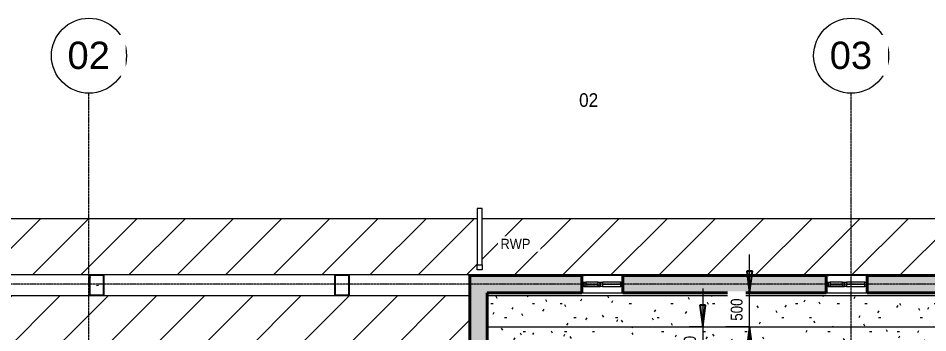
# Model space of a CAD drawing. Header units: millimetres. Extents: x 2814 to 112404, y -27229 to 26301.
# Drawn here: x 31608 to 44952, y 183 to 4796 of the extents above; entities that cross this region are included whole.
import ezdxf

# ---------------------------------------------------------------- set-up
doc = ezdxf.new("R2010")
doc.units = ezdxf.units.MM
doc.linetypes.add('Dash', pattern=[6.35, 3.175, -3.175])
doc.linetypes.add('Grid Line', pattern=[22.225, 12.7, -3.175, 3.175, -3.175])
for name, color, linetype, lineweight in [('A-ANNO-DIMS', 211, 'Continuous', 5), ('A-ANNO-DIMS-100', 211, 'Continuous', 5), ('A-CLNG', 13, 'Continuous', 9), ('A-CLNG-PATT', 13, 'Continuous', 9), ('A-GENM', 13, 'Continuous', 9), ('A-GLAZ', 151, 'Continuous', 5), ('A-GLAZ-HDLN', 1, 'Dash', 9), ('A-WALL-PATT', 111, 'Continuous', 9), ('G-ANNO-TEXT', 231, 'Continuous', 5), ('I-WALL', 2, 'Continuous', 9), ('S-COLS', 52, 'Continuous', 5), ('S-GRID', 1, 'Continuous', 5), ('S-GRID-IDEN', 1, 'Continuous', 5)]:
    doc.layers.add(name, color=color, linetype=linetype, lineweight=lineweight)
doc.styles.add('Arial_2', font='arial.ttf', dxfattribs={"height": 400})
doc.styles.add('Arial_3', font='arial.ttf', dxfattribs={"width": 0.9, "height": 150})
doc.styles.add('Arial_7', font='arial.ttf', dxfattribs={"width": 0.9, "height": 200})
doc.styles.add('Arial_8', font='arial.ttf', dxfattribs={"width": 0.8, "height": 175})
doc.dimstyles.new('SVA_Arc_Length-1_8mm_BLUE_Arrow', dxfattribs={"dimscale": 304.8, "dimtxt": 178.545395, "dimasz": 1.041667, "dimexe": 0.656168, "dimexo": 0.0625, "dimgap": 0.164042, "dimtad": 1, "dimdec": 0, "dimrnd": 5, "dimzin": 0, "dimdsep": 46, "dimtxsty": 'Arial_8', "dimsah": 1, "dimcen": 0.09, "dimdle": 0.459318, "dimazin": 0, "dimtfac": 1, "dimtdec": 4, "dimtix": 1, "dimtmove": 0, "dimatfit": 3, "dimfxl": 1.148294, "dimfxlon": 1, "dimtvp": 1, "dimtfill": 1, "dimtolj": 1, "dimtzin": 0, "dimarcsym": 2})

# ---------------------------------------------------------------- blocks, each defined once
blk = doc.blocks.new('W-02 900x1660 - 600-1480514-CEILING - GROUND STOREY PLAN')
at = {"layer": 'A-GLAZ'}
for p, q in [((775, 33), (805, 33)), ((775, -27), (775, 33)), ((805, 33), (805, -27)), ((1075, 33), (805, 33)), ((805, 6), (1075, 6)), ((805, 0), (805, 6)), ((1075, 0), (805, 0)), ((1075, 33), (1105, 33)), ((1075, -27), (1075, 33)), ((1075, 6), (1075, 0)), ((1105, 33), (1105, -27)), ((1345, 33), (1105, 33)), ((1105, -30), (1105, 30)), ((1105, 30), (1135, 30)), ((1135, 30), (1135, -30)), ((1315, 30), (1135, 30)), ((1135, 0), (1135, 6)), ((1135, 6), (1315, 6)), ((1315, 0), (1135, 0)), ((1315, -30), (1315, 30)), ((1315, 30), (1345, 30)), ((1315, 6), (1315, 0)), ((1345, 33), (1375, 33)), ((1345, -27), (1345, 33)), ((1345, 30), (1345, -30)), ((1375, 33), (1375, -27)), ((805, -27), (775, -27)), ((805, -27), (1075, -27)), ((1105, -27), (1075, -27)), ((1135, -30), (1105, -30)), ((1135, -30), (1315, -30)), ((1345, -30), (1315, -30)), ((1375, -27), (1345, -27))]:
    blk.add_line(p, q, dxfattribs=at)
at = {"layer": 'A-GLAZ-HDLN'}
for p, q in [((1135, 30), (1345, 30)), ((1105, -127), (1345, -127)), ((1345, -127), (1330, -127))]:
    blk.add_line(p, q, dxfattribs=at)
blk = doc.blocks.new('M_Concrete-Rectangular-Column - 200 x 300m-1429465-CEILING - GROUND STOREY PLAN')
at = {"layer": 'S-COLS'}
h = blk.add_hatch(dxfattribs=at)
h.set_pattern_fill('FP_7', color=256, style=0, pattern_type=2)
h.set_pattern_definition([(230, (-24125.56, 881.3), (-728.737, 63.756), [76.2, -838.2]), (175, (-24125.56, 881.3), (140.972, -764.228), [60.96, -670.56]), (280.451, (-24186.3, 886.64), (-587.77, -700.467), [64.76, -712.36]), (226.184, (-24125.6, 678.1), (-1084.316, 168.17), [114.3, -1257.3]), (276.636, (-24215.9, 692.1), (-949.61, -989.71), [97.14, -1068.54]), (171.184, (-24125.6, 678.1), (-949.62, -989.7), [91.44, -1005.84]), (201, (-24227.16, 728.9), (-606.458, 409.06), [76.2, -838.2]), (146, (-24227.16, 728.9), (-247.208, -736.753), [60.96, -670.56]), (251.451, (-24277.7, 763), (-853.668, -327.685), [64.76, -712.36]), (217.5, (-24125.56, 881.33), (-12.3547, -338.22), [33.528, -628.904, 33.528, -647.192, -673.1]), (217.5, (-24125.56, 881.33), (-12.3547, -338.22), [-1343.152, 33.528, -639.572]), (187.5, (-24125.56, 881.33), (-267.279, -400.722), [33.528, -354.584, 33.528, -870.204]), (187.5, (-24125.56, 881.33), (-267.279, -400.722), [-421.64, -613.664, 33.528, -223.012]), (147.5, (-23899, 881.33), (-542.3633, 22.9153), [33.528, -220.472, 33.528, -1810.512]), (147.5, (-23899, 881.33), (-542.3633, 22.9153), [-287.528, -758.952, 33.528, -1018.032]), (137.5, (-23797.4, 881.33), (-592.517, -101.707), [33.528, -296.672, 33.528, -492.76, -746.76]), (137.5, (-23797.4, 881.33), (-592.517, -101.707), [-856.488, 33.528, -713.232])])
h.paths.add_polyline_path([(100, 150), (-100, 150), (-100, -150), (100, -150)])
at = {"layer": 'S-COLS', "lineweight": 25}
for p, q in [((-100, 150), (100, 150)), ((-100, -150), (-100, 150)), ((100, 150), (100, -150)), ((100, -150), (-100, -150))]:
    blk.add_line(p, q, dxfattribs=at)
blk = doc.blocks.new('M_Concrete-Rectangular-Column - 200 x 300m-V2-CEILING - GROUND STOREY PLAN')
at = {"layer": 'S-COLS'}
h = blk.add_hatch(dxfattribs=at)
h.set_pattern_fill('FP_8', color=256, style=0, pattern_type=2)
h.set_pattern_definition([(230, (-27725.56, 881.3), (-728.737, 63.756), [76.2, -838.2]), (175, (-27725.56, 881.3), (140.972, -764.228), [60.96, -670.56]), (280.451, (-27786.3, 886.64), (-587.77, -700.467), [64.76, -712.36]), (226.184, (-27725.6, 678.1), (-1084.316, 168.17), [114.3, -1257.3]), (276.636, (-27815.9, 692.1), (-949.61, -989.71), [97.14, -1068.54]), (171.184, (-27725.6, 678.1), (-949.62, -989.7), [91.44, -1005.84]), (201, (-27827.16, 728.9), (-606.458, 409.06), [76.2, -838.2]), (146, (-27827.16, 728.9), (-247.208, -736.753), [60.96, -670.56]), (251.451, (-27877.7, 763), (-853.668, -327.685), [64.76, -712.36]), (217.5, (-27725.56, 881.33), (-12.3547, -338.22), [33.528, -628.904, 33.528, -647.192, -673.1]), (217.5, (-27725.56, 881.33), (-12.3547, -338.22), [-1343.152, 33.528, -639.572]), (187.5, (-27725.56, 881.33), (-267.279, -400.722), [33.528, -354.584, 33.528, -870.204]), (187.5, (-27725.56, 881.33), (-267.279, -400.722), [-421.64, -613.664, 33.528, -223.012]), (147.5, (-27499, 881.33), (-542.3633, 22.9153), [33.528, -220.472, 33.528, -1810.512]), (147.5, (-27499, 881.33), (-542.3633, 22.9153), [-287.528, -758.952, 33.528, -1018.032]), (137.5, (-27397.4, 881.33), (-592.517, -101.707), [33.528, -296.672, 33.528, -492.76, -746.76]), (137.5, (-27397.4, 881.33), (-592.517, -101.707), [-856.488, 33.528, -713.232])])
h.paths.add_polyline_path([(-100, 150), (-100, -150), (100, -150), (100, 150)])
at = {"layer": 'S-COLS', "lineweight": 25}
for p, q in [((-100, 150), (100, 150)), ((-100, -150), (-100, 150)), ((100, 150), (100, -150)), ((100, -150), (-100, -150))]:
    blk.add_line(p, q, dxfattribs=at)
blk = doc.blocks.new('Downpipe - Downpipe-1373825-CEILING - GROUND STOREY PLAN')
at = {"layer": 'A-GENM', "lineweight": 5}
for p, q in [((0, 900), (-75, 900)), ((-75, 900), (-75, 75)), ((0, 75), (0, 900)), ((-75, 0), (-75, 75)), ((-75, 75), (0, 75)), ((0, 0), (-75, 0)), ((0, 75), (0, 0))]:
    blk.add_line(p, q, dxfattribs=at)
blk = doc.blocks.new('Ceilings 4 - Ceilings 2-1439980-CEILING - GROUND STOREY PLAN')
at = {"layer": 'A-CLNG-PATT'}
h = blk.add_hatch(dxfattribs=at)
h.set_pattern_fill('FP_23', color=252, style=0, pattern_type=2)
h.set_pattern_definition([(0, (0, 0), (812.8, 203.2), [33.528, -576.072, 33.528, -576.072, -3251.2]), (0, (0, 0), (812.8, 203.2), [-1219.2, 33.528, -1185.672, 33.528, -576.072, -1422.4]), (0, (0, 0), (812.8, 203.2), [-3048, 33.528, -372.872, 33.528, -982.472]), (120, (304.8, 101.6), (-582.3764, 602.3054), [33.528, -576.072, 33.528, -576.072, -3251.2]), (120, (304.8, 101.6), (-582.3764, 602.3054), [-1219.2, 33.528, -1185.672, 33.528, -576.072, -1422.4]), (120, (304.8, 101.6), (-582.3764, 602.3054), [-3048, 33.528, -372.872, 33.528, -982.472]), (240, (406.4, 508), (-230.4236, -805.5054), [33.528, -576.072, 33.528, -576.072, -3251.2]), (240, (406.4, 508), (-230.4236, -805.5054), [-1219.2, 33.528, -1185.672, 33.528, -576.072, -1422.4]), (240, (406.4, 508), (-230.4236, -805.5054), [-3048, 33.528, -372.872, 33.528, -982.472])])
h.paths.add_polyline_path([(-14486, -329), (-14474, -329), (-14474, 271), (-21999, 271), (-21999, -329), (-14661, -329), (-14661, -325), (-14486, -325)])
at = {"layer": 'A-CLNG'}
for p, q in [((-21999, 271), (-14474, 271)), ((-14661, -329), (-21274, -329)), ((-14486, -329), (-14474, -329))]:
    blk.add_line(p, q, dxfattribs=at)
blk = doc.blocks.new('Grid - M_Grid Head - Circle-13408-CEILING - GROUND STOREY PLAN')
at = {"layer": 'S-GRID-IDEN'}
blk.add_circle((0, 0), 5.5, dxfattribs=at)
blk = doc.blocks.new('DIMBLOCK30-CEILING - GROUND STOREY PLAN')
at = {"layer": 'A-ANNO-DIMS-100', "lineweight": 25}
for points in [[(42337, 769), (42379, 1087), (42295, 1087)], [(42337, 271), (42295, -46), (42379, -46)]]:
    blk.add_hatch(color=256, dxfattribs=at).paths.add_polyline_path(points)
at = {"layer": 'A-ANNO-DIMS-100'}
for p, q in [((42337, -289), (42337, 1330)), ((42337, 769), (41987, 769)), ((42337, 769), (42537, 769)), ((42337, 271), (41987, 271)), ((42337, 271), (42537, 271))]:
    blk.add_line(p, q, dxfattribs=at)
at = {"layer": 'A-ANNO-DIMS-100', "lineweight": 25}
for p, q in [((42379, 1087), (42295, 1087)), ((42295, 1087), (42337, 769)), ((42337, 769), (42379, 1087)), ((42337, 271), (42295, -46)), ((42379, -46), (42337, 271)), ((42295, -46), (42379, -46))]:
    blk.add_line(p, q, dxfattribs=at)
at = {"layer": 'A-ANNO-DIMS-100', "color": 0, "insert": (42060, 360), "char_height": 175, "width": 385.66, "attachment_point": 1, "rotation": 90, "line_spacing_factor": 0.941778, "style": 'Arial_8', "bg_fill": 3, "box_fill_scale": 1.25, "bg_fill_color": 256, "bg_fill_true_color": 13158600, "bg_fill_transparency": 0}
blk.add_mtext('500', dxfattribs=at)
blk = doc.blocks.new('DIMBLOCK31-CEILING - GROUND STOREY PLAN')
at = {"layer": 'A-ANNO-DIMS-100', "lineweight": 25}
for points in [[(41651, 271), (41693, 589), (41609, 589)], [(41651, -329), (41609, -646), (41693, -646)]]:
    blk.add_hatch(color=256, dxfattribs=at).paths.add_polyline_path(points)
at = {"layer": 'A-ANNO-DIMS-100'}
for p, q in [((41651, 832), (41651, -889)), ((41651, 271), (41451, 271)), ((41651, 271), (42001, 271)), ((41651, -329), (41451, -329)), ((41651, -329), (42001, -329))]:
    blk.add_line(p, q, dxfattribs=at)
at = {"layer": 'A-ANNO-DIMS-100', "lineweight": 25}
for p, q in [((41693, 589), (41609, 589)), ((41609, 589), (41651, 271)), ((41651, 271), (41693, 589)), ((41651, -329), (41609, -646)), ((41693, -646), (41651, -329)), ((41609, -646), (41693, -646))]:
    blk.add_line(p, q, dxfattribs=at)
at = {"layer": 'A-ANNO-DIMS-100', "color": 0, "insert": (41374, -189), "char_height": 175, "width": 385.66, "attachment_point": 1, "rotation": 90, "line_spacing_factor": 0.941778, "style": 'Arial_8', "bg_fill": 3, "box_fill_scale": 1.25, "bg_fill_color": 256, "bg_fill_true_color": 13158600, "bg_fill_transparency": 0}
blk.add_mtext('600', dxfattribs=at)

msp = doc.modelspace()

# ---------------------------------------------------------------- hatches: boundary and pattern name
at = {"layer": 'A-CLNG-PATT'}
h = msp.add_hatch(dxfattribs=at)
h.set_pattern_fill('FP_3', color=256, style=0, pattern_type=2)
h.set_pattern_definition([(45, (60486, 0), (-353.5534, 353.5534), [])])
h.paths.add_polyline_path([(44790.4, -23033.8), (44790.4, -11058.7), (47939.9, -11058.7), (47939.9, -10259.8), (48014.9, -10259.8), (48014.9, -11058.7), (58739.9, -11058.7), (58739.9, -10285.7), (58814.9, -10285.7), (58814.9, -11058.7), (60960.4, -11058.7), (60960.4, -6077.3), (60112.4, -6077.3), (60112.4, -10210.7), (43962.4, -10210.7), (43962.4, -13525.7), (44214.4, -13525.7), (44214.4, -13825.7), (43962.4, -13825.7), (43962.4, -18319.7), (44214.4, -18319.7), (44214.4, -18619.7), (43962.4, -18619.7), (43962.4, -22210.7), (30225.4, -22210.7), (30225.4, 1031.3), (58747.4, 1031.3), (58747.4, 1859.3), (48014.9, 1859.3), (48014.9, 1090.1), (47939.9, 1090.1), (47939.9, 1859.3), (38414.9, 1859.3), (38414.9, 1105.1), (38339.9, 1105.1), (38339.9, 1859.3), (29377.4, 1859.3), (29377.4, -1265.5), (30175.4, -1265.5), (30175.4, -1340.5), (29377.4, -1340.5), (29377.4, -7635.5), (30175.4, -7635.5), (30175.4, -7710.5), (29377.4, -7710.5), (29377.4, -7729.7), (30205.4, -7729.7), (30205.4, -7802.7), (29377.4, -7802.7), (29377.4, -20829.5), (30175.4, -20829.5), (30175.4, -20904.5), (29377.4, -20904.5), (29377.4, -23033.8), (33312.4, -23033.8), (33312.4, -22259.8), (33387.4, -22259.8), (33387.4, -23033.8), (43123.9, -23033.8), (43123.9, -22259.8), (43198.9, -22259.8), (43198.9, -23033.8)])
h.paths.add_polyline_path([(32511.4, -21910.7), (32511.4, -18625.7), (32259.4, -18625.7), (32259.4, -18325.7), (32511.4, -18325.7), (32511.4, -13825.7), (32239.4, -13825.7), (32239.4, -13525.7), (32511.4, -13525.7), (32511.4, -11425.7), (32259.4, -11425.7), (32259.4, -11125.7), (32511.4, -11125.7), (32511.4, -7825.7), (30525.4, -7825.7), (30525.4, -21910.7), (32220.9, -21910.7)])
h.paths.add_polyline_path([(53293.6, -9910.7), (59812.4, -9910.7), (59812.4, -7802.7), (43962.4, -7802.7), (43962.4, -9910.7), (51677.4, -9910.7)])
h.paths.add_polyline_path([(60189.7, -5943.3), (60960.4, -5943.3), (60960.4, -5938.8), (60950.9, -5937.9), (60949.7, -5937.9), (60946.4, -5939.8), (60936.8, -5939.8), (60940.3, -5929.2), (60950.9, -5924.8), (60960.4, -5924.8), (60960.4, 1859.3), (58822.4, 1859.3), (58822.4, 1031.3), (60112.4, 1031.3), (60112.4, -5943.3), (60142.2, -5943.3)])
h.paths.add_polyline_path([(38192.7, -1184.7), (38233.4, -1184.7), (38233.4, 731.3), (30525.4, 731.3), (30525.4, -1184.7), (36435.4, -1184.7)])
h = msp.add_hatch(dxfattribs=at)
h.set_pattern_fill('FP_22', color=256, style=0, pattern_type=2)
h.set_pattern_definition([(0, (60485.99, 0), (812.8, 203.2), [33.528, -576.072, 33.528, -576.072, -3251.2]), (0, (60485.99, 0), (812.8, 203.2), [-1219.2, 33.528, -1185.672, 33.528, -576.072, -1422.4]), (0, (60485.99, 0), (812.8, 203.2), [-3048, 33.528, -372.872, 33.528, -982.472]), (120, (60790.79, 101.6), (-582.3764, 602.3054), [33.528, -576.072, 33.528, -576.072, -3251.2]), (120, (60790.79, 101.6), (-582.3764, 602.3054), [-1219.2, 33.528, -1185.672, 33.528, -576.072, -1422.4]), (120, (60790.79, 101.6), (-582.3764, 602.3054), [-3048, 33.528, -372.872, 33.528, -982.472]), (240, (60892.39, 508), (-230.4236, -805.5054), [33.528, -576.072, 33.528, -576.072, -3251.2]), (240, (60892.39, 508), (-230.4236, -805.5054), [-1219.2, 33.528, -1185.672, 33.528, -576.072, -1422.4]), (240, (60892.39, 508), (-230.4236, -805.5054), [-3048, 33.528, -372.872, 33.528, -982.472])])
h.paths.add_polyline_path([(50264.2, 271.3), (50265.4, 271.3), (50265.4, 731.3), (46122.4, 731.3), (46122.4, 271.3), (50132.7, 271.3)])
h.paths.add_polyline_path([(54317.9, 271.3), (54317.5, 731.3), (50519.4, 731.3), (50519.4, 271.3), (54317.5, 271.3)])
h.paths.add_polyline_path([(38487.4, 271.3), (46012.4, 271.3), (46012.4, 731.3), (38487.4, 731.3)])
at = {"layer": 'A-WALL-PATT'}
h = msp.add_hatch(color=9, dxfattribs=at)
h.paths.add_polyline_path([(50265.4, 769.3), (50265.4, 1023.3), (47677.4, 1023.3), (47677.4, 769.3), (50132.7, 769.3)])
h.paths.add_polyline_path([(46971.8, 769.3), (47077.4, 769.3), (47077.4, 1023.3), (44059.9, 1023.3), (44059.9, 769.3), (46122.4, 769.3)])
h.paths.add_polyline_path([(43459.9, 769.3), (43459.9, 1023.3), (40477.4, 1023.3), (40477.4, 769.3), (42757.2, 769.3)])
h.paths.add_polyline_path([(39877.4, 769.3), (39877.4, 1023.3), (38233.4, 1023.3), (38233.4, 769.3), (39596.3, 769.3)])
msp.add_hatch(color=9, dxfattribs=at).paths.add_polyline_path([(38233.4, -3024.7), (38487.4, -3024.7), (38487.4, 769.3), (38233.4, 769.3), (38233.4, -2378.6)])

# ---------------------------------------------------------------- linework, layer by layer
at = {"layer": 'A-CLNG'}
for p, q in [((29377.4, 1859.3), (38339.9, 1859.3)), ((38414.9, 1859.3), (47939.9, 1859.3))]:
    msp.add_line(p, q, dxfattribs=at)
at = {"layer": 'I-WALL'}
for p, q in [((32660.4, 1031.3), (30225.4, 1031.3)), ((36260.4, 1031.3), (32860.4, 1031.3)), ((50519.4, 1031.3), (36460.4, 1031.3)), ((30525.4, 731.3), (32660.4, 731.3)), ((32860.4, 731.3), (36260.4, 731.3)), ((36460.4, 731.3), (38233.4, 731.3)), ((38487.4, 731.3), (46012.4, 731.3))]:
    msp.add_line(p, q, dxfattribs=at)
at = {"layer": 'I-WALL', "color": 8, "lineweight": 40}
for p, q in [((38233.4, 1023.3), (39877.4, 1023.3)), ((38233.4, -1184.7), (38233.4, 1023.3)), ((39877.4, 1023.3), (39877.4, 769.3)), ((40477.4, 1023.3), (43459.9, 1023.3)), ((40477.4, 769.3), (40477.4, 1023.3)), ((43459.9, 1023.3), (43459.9, 769.3)), ((44059.9, 1023.3), (47077.4, 1023.3)), ((44059.9, 769.3), (44059.9, 1023.3)), ((39877.4, 769.3), (38487.4, 769.3)), ((38487.4, 769.3), (38487.4, -3024.7)), ((43459.9, 769.3), (40477.4, 769.3)), ((47077.4, 769.3), (44059.9, 769.3))]:
    msp.add_line(p, q, dxfattribs=at)
at = {"layer": 'I-WALL', "color": 55}
for p, q in [((40477.4, 1023.3), (39877.4, 1023.3)), ((44059.9, 1023.3), (43459.9, 1023.3)), ((39877.4, 769.3), (40477.4, 769.3)), ((43459.9, 769.3), (44059.9, 769.3))]:
    msp.add_line(p, q, dxfattribs=at)
at = {"layer": 'S-GRID', "linetype": 'Grid Line'}
for p, q in [((32646.4, -26129), (32646.4, 3695.8)), ((43827.4, -26129), (43827.4, 3695.8)), ((64280.5, 896.3), (25513, 896.3))]:
    msp.add_line(p, q, dxfattribs=at)

# ---------------------------------------------------------------- block references
at = {"layer": 'A-CLNG'}
msp.add_blockref('Ceilings 4 - Ceilings 2-1439980-CEILING - GROUND STOREY PLAN', (60486, 0), dxfattribs=at)
at = {"layer": 'A-GENM', "lineweight": 5}
msp.add_blockref('Downpipe - Downpipe-1373825-CEILING - GROUND STOREY PLAN', (38414.9, 1105.1), dxfattribs=at)
at = {"layer": 'A-GLAZ', "rotation": 180}
for p in [(41252.4, 896.3), (44834.9, 896.3)]:
    msp.add_blockref('W-02 900x1660 - 600-1480514-CEILING - GROUND STOREY PLAN', p, dxfattribs=at)
at = {"layer": 'S-COLS', "rotation": 180}
for name, p in [('M_Concrete-Rectangular-Column - 200 x 300m-V2-CEILING - GROUND STOREY PLAN', (32760.4, 881.3)), ('M_Concrete-Rectangular-Column - 200 x 300m-1429465-CEILING - GROUND STOREY PLAN', (36360.4, 881.3))]:
    msp.add_blockref(name, p, dxfattribs=at)
at = {"layer": 'S-GRID-IDEN', "xscale": 99.99999999999993, "yscale": 99.99999999999993, "zscale": 99.99999999999993}
for p in [(32646.4, 4245.8), (43827.4, 4245.8)]:
    msp.add_blockref('Grid - M_Grid Head - Circle-13408-CEILING - GROUND STOREY PLAN', p, dxfattribs=at)

# ---------------------------------------------------------------- texts
at = {"layer": 'G-ANNO-TEXT', "color": 7, "insert": (39836.4, 3695.5), "char_height": 200, "width": 346.329, "attachment_point": 1, "style": 'Arial_7', "bg_fill": 3, "box_fill_scale": 1.25, "bg_fill_color": 256, "bg_fill_true_color": 13158600, "bg_fill_transparency": 0}
msp.add_mtext('02', dxfattribs=at)

# ---------------------------------------------------------------- next in the draw order: texts
at = {"layer": 'G-ANNO-TEXT', "color": 7, "insert": (38682.8, 1562.1), "char_height": 150, "width": 548.354, "attachment_point": 1, "style": 'Arial_3', "bg_fill": 3, "box_fill_scale": 1.25, "bg_fill_color": 256, "bg_fill_true_color": 13158600, "bg_fill_transparency": 0}
msp.add_mtext('RWP', dxfattribs=at)
at = {"layer": 'S-GRID-IDEN', "char_height": 400, "width": 753.586, "attachment_point": 1, "style": 'Arial_2', "bg_fill": 3, "box_fill_scale": 1.25, "bg_fill_color": 256, "bg_fill_true_color": 13158600, "bg_fill_transparency": 0}
for s, insert in [('02', (32331.8, 4451.4)), ('03', (43512.8, 4451.4))]:
    msp.add_mtext(s, dxfattribs=dict(at, insert=insert))

# ---------------------------------------------------------------- next in the draw order: dimensions: what is measured, and where the dimension line sits
at = {"layer": 'A-ANNO-DIMS'}
dim = msp.add_linear_dim(base=(42336.8, 769.3), p1=(41986.8, 271.3), p2=(41986.8, 769.3), angle=90, dimstyle='SVA_Arc_Length-1_8mm_BLUE_Arrow', override={"dimpost": '<>', "dimfxl": 498}, dxfattribs=at)
dim.commit()
dim.dimension.update_dxf_attribs({"geometry": 'DIMBLOCK30-CEILING - GROUND STOREY PLAN', "text_midpoint": (42197.4, 520.3)})

# ---------------------------------------------------------------- next in the draw order: dimensions: what is measured, and where the dimension line sits
dim = msp.add_linear_dim(base=(41651.2, -328.7), p1=(42001.2, 271.3), p2=(42001.2, -328.7), angle=90, dimstyle='SVA_Arc_Length-1_8mm_BLUE_Arrow', override={"dimpost": '<>', "dimfxl": 600}, dxfattribs=at)
dim.commit()
dim.dimension.update_dxf_attribs({"geometry": 'DIMBLOCK31-CEILING - GROUND STOREY PLAN', "text_midpoint": (41511.8, -28.7)})

doc.saveas('drawing.dxf')
